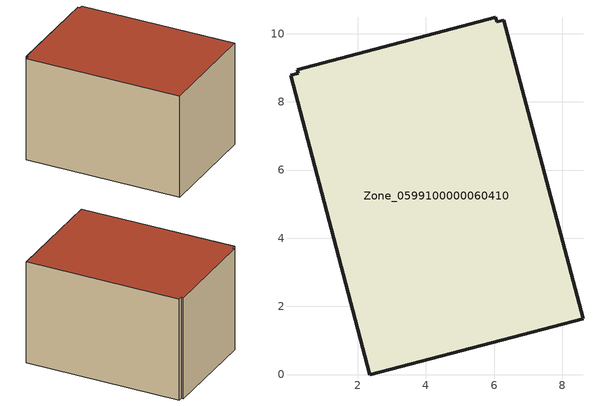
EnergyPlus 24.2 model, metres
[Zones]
Zone_0599100000060410
 floor ground (C_G): 0.25,8.84 0.22,8.95 6.04,10.47 6.08,10.35 6.28,10.4 8.61,1.64 2.36,0 0.03,8.78 z3.22
 wall outside (C_F): 6.28,10.4 6.08,10.35 6.04,10.47 0.22,8.95 0.25,8.84 0.03,8.78 2.36,0 8.61,1.64 6.28,10.4 z3.22:9.31
 roof outside (C_R): 0.22,8.95 0.25,8.84 0.03,8.78 2.36,0 8.61,1.64 6.28,10.4 6.08,10.35 6.04,10.47 z9.31
[BUILDING]
Pand.0599100000060410: North Axis=0; Terrain=City; Loads Convergence Tolerance Value=0.04; Temperature Convergence Tolerance Value=0.4; Solar Distribution=FullExterior; Maximum Number of Warmup Days=25; Minimum Number of Warmup Days=1
[Site:Location]
Rotterdam.The.Hague.AP_ZH_NLD Design_Conditions: Latitude=51.96; Longitude=4.45; Time Zone=1; Elevation=-4.5
[SITE:GROUNDTEMPERATURE:BUILDINGSURFACE]
18, 18, 18, 18, 18, 18, 18, 18, 18, 18, 18, 18
[MATERIAL] Thermal Absorptance=0.9; Solar Absorptance=0.7; Visible Absorptance=0.7
Name | Roughness | Thickness | Conductivity | Density | Specific Heat
G.TI.1946-1964 | MediumSmooth | 0.15 | 1 | 540 | 1210
F.TI.1946-1964 | Rough | 0.3 | 0.857143 | 1920 | 840
R.TI.1946-1964 | MediumRough | 0.2 | 0.277778 | 1500 | 1000
[CONSTRUCTION]
C_G: G.TI.1946-1964
C_F: F.TI.1946-1964
C_R: R.TI.1946-1964
[ZONE]
Zone_0599100000060410: Type=1; Multiplier=1; Ceiling Height=Autocalculate; Volume=Autocalculate; Floor Area=autocalculate; Part of Total Floor Area=Yes
[ZONEINFILTRATION:DESIGNFLOWRATE]
Infil_Zone_0599100000060410: Zone or ZoneList or Space or SpaceList=Zone_0599100000060410; Schedule=AlwaysOn; Design Flow Rate Calculation Method=Flow/Area; Flow Rate per Floor Area=0.003; Constant Term Coefficient=1; Temperature Term Coefficient=0; Velocity Term Coefficient=0; Velocity Squared Term Coefficient=0
[HVACTEMPLATE:ZONE:IDEALLOADSAIRSYSTEM]
Zone_0599100000060410: Maximum Heating Supply Air Temperature=50; Minimum Cooling Supply Air Temperature=13; Maximum Heating Supply Air Humidity Ratio=0.0156; Minimum Cooling Supply Air Humidity Ratio=0.0077; Heating Limit=NoLimit; Cooling Limit=NoLimit; Dehumidification Control Type=ConstantSensibleHeatRatio; Cooling Sensible Heat Ratio=0.7; Dehumidification Setpoint=60; Humidification Control Type=None; Humidification Setpoint=30; Outdoor Air Method=None; Outdoor Air Flow Rate per Person=0.00944; Outdoor Air Flow Rate per Zone Floor Area=0; Outdoor Air Flow Rate per Zone=0; Demand Controlled Ventilation Type=None; Outdoor Air Economizer Type=NoEconomizer; Heat Recovery Type=None; Sensible Heat Recovery Effectiveness=0.7; Latent Heat Recovery Effectiveness=0.65
[ZONECONTROL:THERMOSTAT]
ThermostatControl_Zone_0599100000060410: Zone or ZoneList=Zone_0599100000060410; Control Type Schedule=DualSetpointControlType; Control 1=Thermostat_Zone_0599100000060410; Temperature Difference Between Cutout And Setpoint=0
[THERMOSTATSETPOINT:DUALSETPOINT]
Thermostat_Zone_0599100000060410: Heating Setpoint Temperature Schedule=HeatingSetpoint_Zone_0599100000060410; Cooling Setpoint Temperature Schedule=CoolingSetpoint_Zone_0599100000060410
[SCHEDULE:COMPACT]
HeatingSetpoint_Zone_0599100000060410: Through: 12/31, For: AllDays, Until: 24:00, 21
CoolingSetpoint_Zone_0599100000060410: Through: 12/31, For: AllDays, Until: 24:00, 24
DualSetpointControlType: Through: 12/31, For: AllDays, Until: 24:00, 4
AlwaysOn: Through: 12/31, For: AllDays, Until: 24:00, 1
